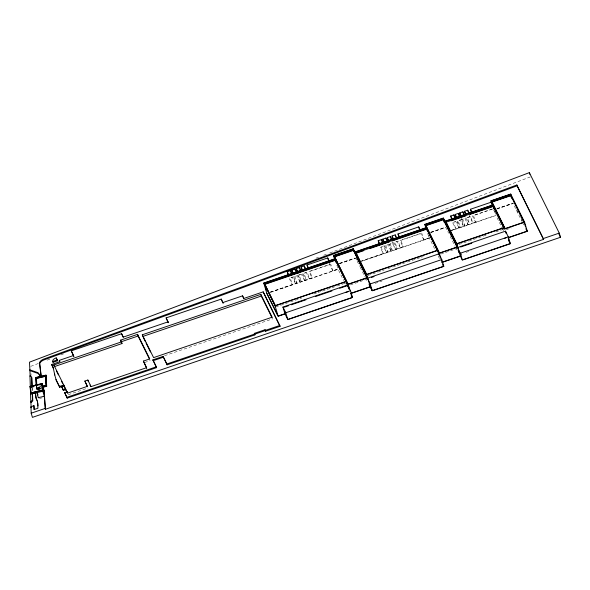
<?xml version="1.0" encoding="UTF-8"?>
<svg xmlns="http://www.w3.org/2000/svg" width="590" height="590" viewBox="0 0 590 590"><rect width="100%" height="100%" fill="white"/><g stroke="black" fill="none" stroke-linecap="round" stroke-linejoin="round"><path stroke-width="0.44" stroke-dasharray="2.95 2.21" d="M37.576 389.894L40.968 386.767L36.285 387.866L36.536 388.699L41.219 387.601L40.968 386.767M37.959 389.887L41.381 387.173M38.505 390.189L41.219 387.601M39.574 389.636L41.624 388.006M30.739 366.346L38.498 363.411M47.112 360.143L51.419 358.506M60.903 354.915L63.484 353.934M315.989 258.177L318.578 257.196M323.748 255.241L326.329 254.261M329.781 252.948L530.58 176.808M298.547 273.259L299.307 274.793L302.486 273.708L304.469 280.398L306.092 279.844L304.108 273.155L307.287 272.071L309.271 278.76L312.022 277.824L310.038 271.135L330.747 264.069L332.731 270.758L337.539 269.121M492.473 208.919L473.49 215.394L475.474 222.083L472.723 223.02L469.19 215.217M332.731 270.758L329.692 264.63L308.983 271.695L312.022 277.824M429.645 237.711L423.716 239.732L421.732 233.043L401.023 240.101L403.007 246.797L400.256 247.734L398.272 241.044L395.094 242.129L397.077 248.818L395.455 249.371L392.424 243.235L389.245 244.319L392.276 250.455L390.934 250.912L387.903 244.776L384.724 245.86L387.763 251.996L386.421 252.454L383.382 246.318L380.203 247.402L383.242 253.538L361.574 260.928M461.21 217.939L461.704 219.605L464.883 218.529L467.922 224.657L469.544 224.104L467.56 217.415L470.739 216.331L472.723 223.02M469.684 216.891L466.506 217.968L469.544 224.104M492.281 209.185L472.435 215.947L475.474 222.083M497.016 208.587L513.344 203.019M497.068 208.757L513.396 203.189M496.684 209.089L513.108 203.491M339.611 263.295L355.077 258.014M430.848 232.18L445.162 227.298M339.656 263.465L355.128 258.184M430.899 232.342L445.214 227.46M339.28 263.796L355.696 258.199L359.745 266.37M430.53 232.674L445.767 227.482L448.599 233.205M270.191 292.087L292.257 284.564L290.273 277.875L293.451 276.791L295.428 283.48L296.77 283.023L294.786 276.334L297.965 275.25L299.949 281.939L301.291 281.482L299.307 274.793M451.52 230.248L455.701 228.824L453.725 222.135L456.903 221.051L458.88 227.74L460.222 227.283L458.238 220.594L461.417 219.51L463.401 226.199L464.743 225.741L462.759 219.052L465.938 217.968L467.922 224.657M270.242 292.257L337.591 269.291M361.626 261.09L428.849 238.168M451.571 230.417L495.364 215.483M270.766 292.286L338.1 269.32L343.66 280.56M359.48 262.026L429.402 238.183L435.759 251.03M449.543 231.31L495.939 215.49L502.297 228.337M275.759 306.911L301.66 298.083M313.747 293.96L317.199 292.78M318.062 292.485L321.513 291.305M322.376 291.018L345.688 283.067M367.931 275.478L384.333 269.888M387.785 268.708L416.275 258.995M417.137 258.7L420.589 257.52M421.452 257.225L423.178 256.635M458.858 244.474L488.063 234.51M495.799 231.87L503.528 229.237M506.382 229.643L511.567 227.873M350.268 284.933L365.83 279.623M440.693 254.091L456.778 248.611M375.1 283.392L382.003 281.032M465.997 252.387L471.152 250.632M144.675 362.503L150.236 360.608M164.551 355.726L272.602 318.873M68.211 394.725L87.976 387.984M39.471 398.471L42.038 397.859M40.924 386.583L36.669 387.578L36.912 388.412L41.167 387.416M516.663 209.797L518.662 213.757M521.118 218.72L522.342 221.198M514.318 205.94L521.988 221.442M522.393 222.253L524.414 226.339M493.631 209.929L494.745 212.179M502.695 229.141L503.491 230.749M461.704 219.605L464.743 225.741M463.401 226.199L460.37 220.063L457.191 221.147L460.222 227.283M458.88 227.74L455.849 221.604L452.67 222.688L455.701 228.824M450.214 236.472L455.074 246.288M455.473 247.107L457.095 250.374M427.529 233.493L429.336 237.143M438.149 255.846L439.734 259.054M423.716 239.732L420.685 233.603L399.976 240.661L403.007 246.797M400.256 247.734L397.225 241.598L394.046 242.682L397.077 248.818M355.991 257.889L357.798 261.547M360.151 267.189L365.004 277.005M365.409 277.816L367.43 281.909M344.058 281.364L345.644 284.579M309.271 278.76L306.232 272.632L303.054 273.716L306.092 279.844M304.469 280.398L301.431 274.269L298.252 275.353L301.291 281.482M299.949 281.939L296.918 275.81L293.739 276.894L296.77 283.023M295.428 283.48L292.397 277.352L289.218 278.436L292.257 284.564M494.722 211.382L495.696 214.672M428.679 235.72L429.159 237.357M395.455 249.371L393.471 242.682L390.292 243.766L392.276 250.455M391.922 241.568L392.424 243.235M390.934 250.912L388.957 244.223L385.779 245.307L387.763 251.996M386.421 252.454L384.437 245.765L381.258 246.841L383.242 253.538M336.883 265.212L337.856 268.502M329.198 262.956L329.692 264.63M40.99 387.188L41.241 388.021M38.062 390.425L36.787 386.125L37.023 389.695M36.388 386.022L37.664 390.322M36.44 386.856L36.661 390.167M36.831 386.598L36.912 388.412M36.418 386.103L36.536 388.699M36.211 386.133L36.285 387.866M32.236 387.505L32.413 391.959M32.022 387.564L32.207 392.011M30.982 373.64L31.041 375.461"/><path stroke-width="0.89" d="M34.161 392.593L34.699 393.5L35.666 392.733M34.264 409.608L33.91 405.581L30.982 406.894L31.226 407.734L30.813 401.827L32.531 400.02L32.244 392.903M31.064 402.668L32.782 400.853L32.45 392.844M30.982 406.894L31.189 413.192L32.428 417.373L560.5 237.283L559.261 233.102L529.341 172.627L29.5 362.164L30.201 376.582M38.321 397.675L44.309 396.237L45.378 409.276L543.589 239.363L516.847 184.987L243.611 286.349L43.837 359.037A6.409 3.105 -16.5 0 0 39.523 363.152L41.086 376.265M543.589 239.363L517.098 185.821L243.854 287.183L44.088 359.87A6.409 3.105 -16.5 0 0 39.773 363.986L41.33 377.099L46.212 375.963L45.968 375.122L35.828 377.497L36.174 385.27L30.496 387.18L30.923 393.611L36.58 391.723L42.524 390.831L42.34 388.073M491.913 204.125L490.932 200.814L510.697 194.073L524.599 222.165L527.298 231.28L509.251 237.431M505.011 228.787L491.389 200.858L510.409 194.376L524.429 223.116L510.409 194.376M333.52 255.522L353.285 248.774L367.622 277.743L347.857 284.491L333.52 255.522L334.744 259.659M425.81 227.696L424.829 224.377L443.356 218.057L457.693 247.026L460.392 256.141L442.707 262.174M352.503 297.544L350.475 290.686L347.658 284.992L346.618 281.482L333.984 255.566L352.997 249.083L367.452 278.701M425.287 224.429L443.068 218.366L457.228 246.981L439.454 253.044L425.287 224.429L439.344 253.228M491.691 201.861L510.704 195.379M288.23 275.088L287.234 271.747L290.413 270.663L291.932 273.723M292.743 273.546L291.755 270.205L294.934 269.121L296.453 272.182M297.264 272.005L296.276 268.664L299.455 267.58L300.966 270.64M302.065 270.368L301.077 267.027L304.256 265.943L305.768 269.003M307.995 268.347L307.007 264.999L327.716 257.941L329.227 261.009M379.215 244.061L378.227 240.713L381.406 239.629L382.917 242.697M383.736 242.519L382.74 239.171L385.919 238.087L387.438 241.155M388.25 240.978L387.261 237.63L390.44 236.546L391.959 239.614M393.051 239.341L392.062 235.993L395.241 234.909L396.76 237.977M398.98 237.32L397.992 233.972L418.701 226.907L420.22 229.975M451.682 219.347L450.686 215.999L453.865 214.915L455.384 217.983M456.195 217.806L455.207 214.458L458.386 213.374L459.905 216.442M460.716 216.265L459.728 212.916L462.907 211.832L464.419 214.9M465.517 214.627L464.529 211.279L467.7 210.195L469.22 213.263M471.447 212.606L470.459 209.258L491.168 202.193L492.68 205.261M491.787 202.193L510.8 195.71L511.567 198.306M334.279 256.569L353.292 250.086L367.555 279.033M425.589 225.432L443.363 219.369L457.117 247.166M334.382 256.901L352.532 250.713M425.685 225.764L442.618 219.989M277.743 315.429L266.85 293.414L263.774 283.045L335.319 258.649L335.688 259.902M356.19 255.647L355.084 251.908L426.622 227.504L427.802 230.395M446.018 224.097L445.155 221.191L493.159 204.819L504.826 228.905L524.599 222.165M264.239 283.089L335.024 258.951L346.153 281.43L275.368 305.576L264.239 283.089L274.866 304.971M355.549 251.952L426.334 227.814L437.456 250.293L366.67 274.431L355.549 251.952L366.574 274.638M457.036 244.725L445.612 221.235L492.871 205.121L504.288 228.603M264.541 284.092L335.327 259.954L346.05 281.637M355.844 252.955L426.629 228.817L437.758 251.296M445.915 222.238L493.166 206.124L503.897 227.806M166.122 317.899L168.32 322.678L166.122 317.899L221.235 299.101L223.19 303.371M265.5 284.137L335.422 260.286L336.153 262.749M355.947 253.287L363.713 250.639M369.753 248.582L389.614 241.804M392.202 240.927L426.732 229.149L427.219 230.793M451.166 220.815L465.775 215.837M470.068 214.369L493.262 206.456L504.391 228.942M71.287 350.858L73.831 356.331L71.287 350.858L121.592 333.697L123.281 337.111L168.076 321.838M222.939 302.537L242.556 295.848L243.847 298.452L263.177 291.858L280.058 326.307L265.64 331.226L265.065 329.729L254.32 333.387L254.895 334.884L167.095 364.827L163.083 356.39L152.876 359.87L156.556 367.651L67.194 398.125L64.664 392.682L67.12 391.849L67.717 393.051L87.482 386.31L84.879 381.051L87.851 380.041L91.103 386.612L146.645 367.673L143.392 361.102L149.735 358.934L137.573 334.346L120.626 340.128L121.99 343.55L54.31 366.633L53.815 364.959L121.496 341.876L121.99 343.55M52.805 361.464L57.237 359.952L57.481 360.785L53.056 362.297L52.805 361.464A4.691 2.272 -16.5 0 1 56.212 357.887L57.237 359.952M59.538 361.205L59.288 360.372L73.58 355.497M53.425 368.44L51.64 364.502L59.937 361.677L59.288 360.372M121.127 341.802L138.067 336.02L149.425 358.971M142.301 334.781L260.81 294.366L272.108 317.199L153.599 357.621L142.301 334.781L142.795 336.455L261.304 296.04L272.197 318.062M503.993 227.6L456.741 243.722L445.612 221.235M263.774 283.045L275.073 305.878L346.618 281.482M355.084 251.908L366.383 274.741L437.92 250.344L438.96 253.855L441.785 259.548L443.813 266.407L373.146 290.509M445.155 221.191L456.454 244.024L504.457 227.652L504.826 228.905M524.134 222.113L505.121 228.603L491.389 200.858M333.984 255.566L348.144 284.181L367.157 277.698M428.613 232.025L439.159 253.346L457.693 247.026M275.073 305.878L278.148 316.247L284.985 313.917L282.949 307.058L347.658 284.992M366.383 274.741L367.423 278.251L438.96 253.855M463.202 259.799L510.35 243.714L508.315 236.856L505.497 231.162L457.493 247.535L460.311 253.228L462.339 260.087M284.38 307.147L288.702 305.672M291.29 304.787L305.981 299.779M315.488 296.534L331.912 290.936M339.685 288.281L347.466 285.634M371.442 277.455L374.031 276.57M460.628 247.033L471.801 243.228M55.984 379.495L59.428 386.45L63.727 384.982L64.517 386.915L64.266 386.081L61.81 386.922L63.395 390.455L65.851 389.614L67.371 392.682L67.12 391.849M54.538 374.185L56.234 380.336L59.671 387.291L63.971 385.823M282.949 307.058L285.767 312.759L350.475 290.686M367.423 278.251L370.24 283.945L441.785 259.548M460.311 253.228L508.315 236.856M345.792 292.448L348.38 291.563M504.516 238.316L506.235 237.733M508.337 237.556L527.246 231.11L526.022 228.632L526.833 231.228M61.81 386.922L63.145 389.614L65.601 388.781L65.851 389.614M153.12 360.704L163.334 357.223M350.504 293.437L370.269 286.696L372.224 290.641L443.761 266.238L442.979 264.659M441.814 262.299L460.34 255.979L462.295 259.925L510.298 243.552L508.691 240.292M350.556 293.599L370.321 286.858L372.275 290.804L370.24 283.945M351.64 297.839L287.802 319.61L285.767 312.759M64.664 392.682L66.943 397.291L156.313 366.818L156.556 367.651M163.083 356.39L166.852 363.993L254.644 334.051L254.895 334.884M265.065 329.729L265.389 330.385L279.808 325.466M254.563 334.228L265.308 330.562M31.189 413.192L45.128 408.435M543.346 238.53L559.261 233.102M40.666 384.997L42.384 384.584L42.827 391.222L30.835 394.091L30.097 386.457L42.082 383.581L44.162 390.61L44.611 397.24L42.532 390.219L42.082 383.581M30.923 393.611L30.297 386.509L41.897 383.729L42.222 386.236M33.814 386.642L30.392 387.46L30.097 386.457M30.724 392.947L42.325 390.167L41.897 383.729M30.54 393.088L42.532 390.219M36.543 384.857L36.219 377.6L45.585 375.41L46.241 385.314M36.381 385.241L36.071 378.33L40.408 377.32M36.75 384.783L36.469 378.441L45.836 376.25M42.627 386.185L46.035 385.388L45.585 375.41M43.048 386.28L46.426 385.491L45.968 375.122M42.871 387.018L45.43 386.421M42.451 387.313L46.676 386.325L46.212 375.963M36.145 385.285L42.096 384.4M29.751 369.819L38.033 372.696L41.33 377.099M30.002 370.653L38.276 373.529L40.776 376.516M37.126 400.463L36.049 398.53L35.828 395.219M558.885 234.016L560.5 237.283M490.932 200.814L493.159 205.32M470.459 209.258L471.971 212.326M464.529 211.279L466.041 214.347M459.728 212.916L461.24 215.984M455.207 214.458L456.726 217.526M450.686 215.999L452.206 219.067M449.587 229.798L457.139 245.056M451.557 236.052L443.459 219.701L444.233 222.297M424.829 224.377L426.636 228.028M397.992 233.972L399.511 237.04M392.062 235.993L393.582 239.061M387.261 237.63L388.781 240.698M382.74 239.171L384.26 242.239M378.227 240.713L379.739 243.781M347.23 282.735L348.439 285.184L348.144 284.181M347.842 286.393L349.354 289.447M351.286 295.015L352.459 297.382L287.75 319.448L284.933 313.747L278.096 316.078L266.798 293.245M307.007 264.999L308.518 268.067M301.077 267.027L302.589 270.087M296.276 268.664L297.788 271.725M291.755 270.205L293.274 273.266M287.234 271.747L288.753 274.807M280.058 326.307L263.177 291.858M243.773 298.636L242.556 295.848M254.32 333.387L254.644 334.051M222.843 302.685L221.235 299.101M143.2 337.274L145.214 341.352M146.025 342.982L150.465 351.95M152.876 359.87L156.313 366.818M146.733 368.521L143.392 361.102M123.192 337.266L121.592 333.697M120.626 340.128L121.496 341.876M89.975 384.997L90.786 386.642M87.239 386.479L84.879 381.051M57.481 360.785L56.212 357.887M53.815 364.959L63.727 384.982M64.266 386.081L65.601 388.781M56.36 370.763L58.403 374.893M61.67 381.509L62.488 383.161M63.307 384.813L67.393 393.073M51.64 364.502L53.174 367.607L54.789 375.019M529.341 172.627L529.835 174.301M516.847 184.987L517.098 185.821M524.783 224.318L525.55 226.914M510.697 194.073L511.434 196.559M508.197 237.962L509.642 242.851M505.497 231.162L506.257 233.736M492.871 205.121L493.166 206.124M493.262 206.456L493.992 208.919M491.168 202.193L491.662 203.867M467.7 210.195L468.445 212.71M462.907 211.832L463.644 214.347M458.386 213.374L459.131 215.881M453.865 214.915L454.861 218.263M460.702 253.265L461.181 254.895M456.454 244.024L457.265 246.782M458.135 250.049L458.902 252.638M443.356 218.057L443.85 219.716M443.068 218.366L443.363 219.369M439.454 253.044L439.749 254.047M441.659 260.655L442.382 263.096M442.869 264.733L443.348 266.363M439.159 253.346L440.59 258.177M438.097 252.454L438.584 254.098M426.334 227.814L426.629 228.817M418.701 226.907L419.446 229.422M395.241 234.909L395.735 236.583M390.44 236.546L391.185 239.053M385.919 238.087L386.413 239.761M381.406 239.629L381.9 241.303M367.069 275.773L370.321 286.858M369.089 284.225L369.856 286.814M353.285 248.774L354.022 251.259M352.997 249.083L353.292 250.086M348.543 285.523L349.051 287.249M350.836 293.422L352.046 297.5M347.857 284.491L349.287 289.314M346.551 282.772L347.525 286.054M335.024 258.951L335.327 259.954M327.716 257.941L328.21 259.615M304.256 265.943L304.993 268.45M299.455 267.58L300.192 270.087M294.934 269.121L295.428 270.788M290.413 270.663L290.914 272.329M284.476 310.701L285.206 313.15M275.368 305.576L275.663 306.579M265.611 287.714L266.341 290.177M260.81 294.366L261.304 296.04M265.389 330.385L265.64 331.226M166.852 363.993L167.095 364.827M137.573 334.346L138.067 336.02M87.851 380.041L88.345 381.715M66.943 397.291L67.194 398.125M63.145 389.614L63.395 390.455M59.428 386.45L59.671 387.291M46.426 385.491L46.676 386.325M42.775 387.453L43.535 390.034M42.325 390.167L42.524 390.831M36.219 377.6L36.469 378.441M35.828 377.497L36.071 378.33M37.207 392.365L37.967 394.946M36.831 392.66L38.357 397.815M34.449 392.667L34.699 393.5M30.297 386.509L30.496 387.18M37.495 401.761L37.944 408.236L34.043 409.563L33.91 405.581M44.117 390.44L45.378 409.276M35.474 392.726C34.817 397.461 38.321 401.193 38.04 405.898M30.562 389.946L30.835 394.091M31.838 377.718L32.162 385.727M31.949 385.779L31.587 376.877L29.95 375.749L30.813 401.827M53.056 362.297A4.691 2.272 -16.5 0 1 52.989 361.441"/></g></svg>
